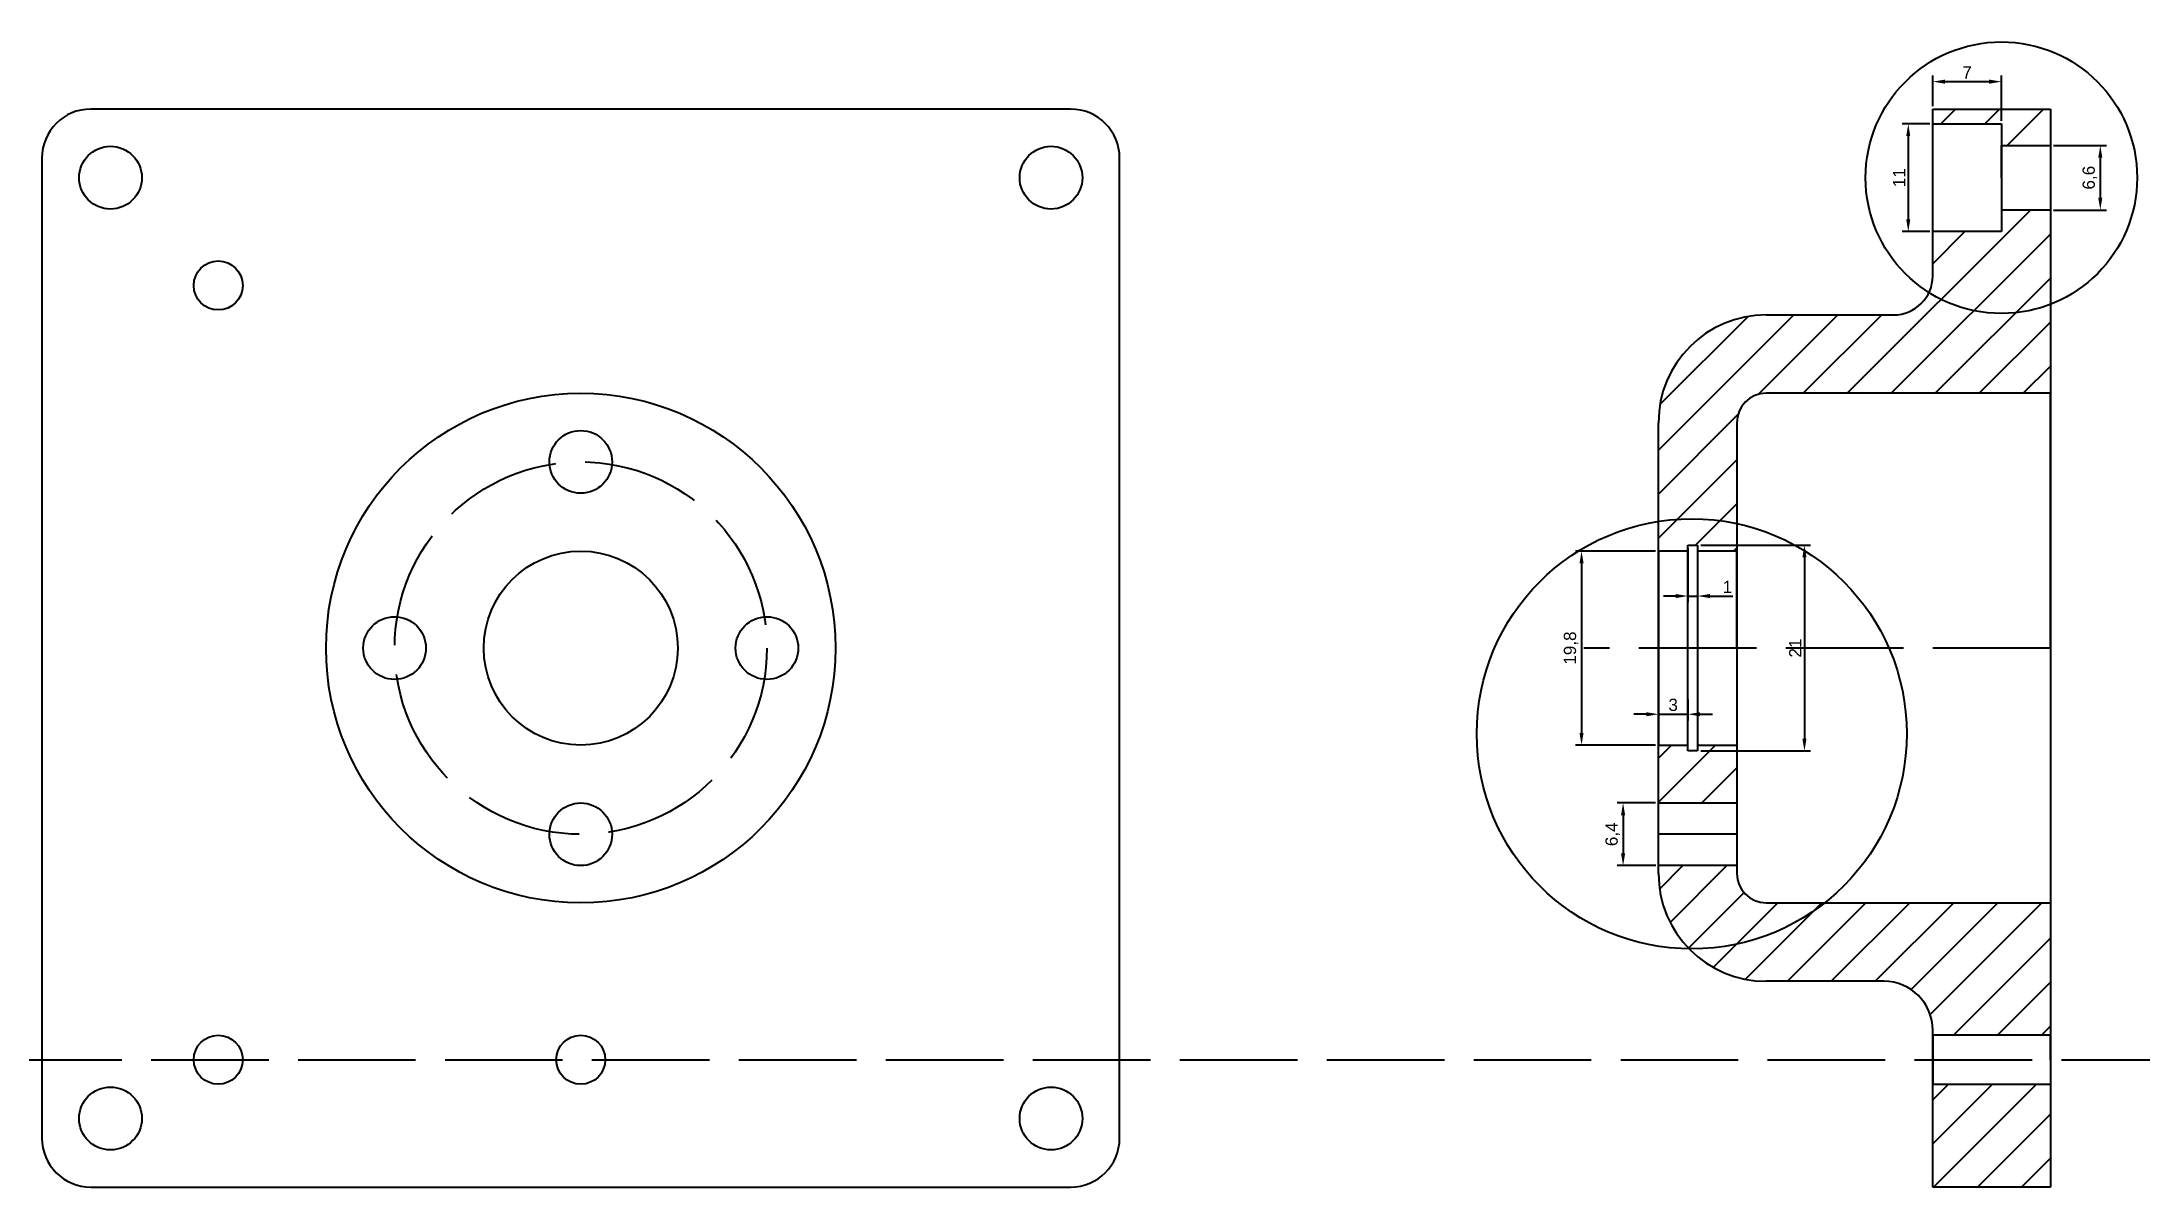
# Model space of a CAD drawing. Header units: millimetres. Extents: x 45 to 259, y 45 to 162.
import ezdxf

# ---------------------------------------------------------------- set-up
doc = ezdxf.new("R2010")
doc.units = ezdxf.units.MM
doc.linetypes.add('ACAD_ISO02W100', pattern=[15, 12, -3])
for name, color, linetype in [('kola', 180, 'Continuous'), ('pomocnicze', 120, 'ACAD_ISO02W100'), ('wymiary', 10, 'Continuous')]:
    doc.layers.add(name, color=color, linetype=linetype)
doc.styles.get("Standard").update_dxf_attribs({"font": 'arial.ttf'})
doc.dimstyles.new('Opisowy', dxfattribs={"dimscale": 0, "dimtxt": 2.5, "dimasz": 2.5, "dimexe": 1.25, "dimexo": 0.625, "dimtad": 1, "dimtxsty": 'Standard', "dimcen": 2.5, "dimadec": 0, "dimazin": 0, "dimtfac": 1, "dimtmove": 0, "dimatfit": 3, "dimfxl": 1, "dimarcsym": 0})

# ---------------------------------------------------------------- blocks, each defined once
blk = doc.blocks.new('*U1')
blk.add_circle((0, 0), 3.2)
blk = doc.blocks.new('*U2')
at = {"color": 0, "linetype": 'ByBlock', "lineweight": -2, "transparency": 16777216}
blk.add_blockref('*U1', (100, 119), dxfattribs=at)
for p, rotation in [((81, 100), 90), ((119, 100), 270), ((100, 81), 180)]:
    blk.add_blockref('*U1', p, dxfattribs=dict(at, rotation=rotation))
blk = doc.blocks.new('*D35')
at = {"layer": 'Defpoints', "color": 0, "transparency": 16777216}
for p in [(245, 157.8), (238, 155), (245, 153.5)]:
    blk.add_point(p, dxfattribs=at)
at = {"layer": 'wymiary', "color": 0, "lineweight": -2, "transparency": 16777216}
for p, q in [((238, 155.31), (238, 158.42)), ((245, 153.81), (245, 158.42)), ((239.25, 157.8), (243.75, 157.8))]:
    blk.add_line(p, q, dxfattribs=at)
at = {"layer": 'wymiary', "color": 0, "transparency": 16777216}
for points in [[(239.25, 158.01), (239.25, 157.59), (238, 157.8)], [(243.75, 158.01), (243.75, 157.59), (245, 157.8)]]:
    blk.add_solid(points, dxfattribs=at)
at = {"layer": 'wymiary', "color": 0, "transparency": 16777216, "insert": (241.5, 158.74), "char_height": 1.25, "attachment_point": 5}
blk.add_mtext('7', dxfattribs=at)
blk = doc.blocks.new('*D17')
at = {"layer": 'Defpoints', "color": 0, "transparency": 16777216}
for p in [(250, 151.3), (250, 144.7), (255.1, 144.7)]:
    blk.add_point(p, dxfattribs=at)
at = {"layer": 'wymiary', "color": 0, "lineweight": -2, "transparency": 16777216}
for p, q in [((250.31, 151.3), (255.72, 151.3)), ((255.1, 150.05), (255.1, 145.95)), ((250.31, 144.7), (255.72, 144.7))]:
    blk.add_line(p, q, dxfattribs=at)
at = {"layer": 'wymiary', "color": 0, "transparency": 16777216}
for points in [[(254.89, 150.05), (255.3, 150.05), (255.1, 151.3)], [(254.89, 145.95), (255.3, 145.95), (255.1, 144.7)]]:
    blk.add_solid(points, dxfattribs=at)
at = {"layer": 'wymiary', "color": 0, "transparency": 16777216, "insert": (254.03, 148), "char_height": 1.25, "attachment_point": 5, "rotation": 90}
blk.add_mtext('6,6', dxfattribs=at)
blk = doc.blocks.new('*D22')
at = {"layer": 'Defpoints', "color": 0, "transparency": 16777216}
for p in [(210, 109.9), (202.15, 90.1), (210, 90.1)]:
    blk.add_point(p, dxfattribs=at)
at = {"layer": 'wymiary', "color": 0, "lineweight": -2, "transparency": 16777216}
for p, q in [((209.69, 109.9), (201.52, 109.9)), ((202.15, 108.65), (202.15, 91.35)), ((209.69, 90.1), (201.52, 90.1))]:
    blk.add_line(p, q, dxfattribs=at)
at = {"layer": 'wymiary', "color": 0, "transparency": 16777216}
for points in [[(201.94, 108.65), (202.36, 108.65), (202.15, 109.9)], [(201.94, 91.35), (202.36, 91.35), (202.15, 90.1)]]:
    blk.add_solid(points, dxfattribs=at)
at = {"layer": 'wymiary', "color": 0, "transparency": 16777216, "insert": (201.08, 100), "char_height": 1.25, "attachment_point": 5, "rotation": 90}
blk.add_mtext('19,8', dxfattribs=at)
blk = doc.blocks.new('*D19')
at = {"layer": 'Defpoints', "color": 0, "transparency": 16777216}
for p in [(214, 110.5), (214, 89.5), (224.9, 89.5)]:
    blk.add_point(p, dxfattribs=at)
at = {"layer": 'wymiary', "color": 0, "lineweight": -2, "transparency": 16777216}
for p, q in [((214.31, 110.5), (225.52, 110.5)), ((224.9, 109.25), (224.9, 90.75)), ((214.31, 89.5), (225.52, 89.5))]:
    blk.add_line(p, q, dxfattribs=at)
at = {"layer": 'wymiary', "color": 0, "transparency": 16777216}
for points in [[(224.69, 109.25), (225.11, 109.25), (224.9, 110.5)], [(224.69, 90.75), (225.11, 90.75), (224.9, 89.5)]]:
    blk.add_solid(points, dxfattribs=at)
at = {"layer": 'wymiary', "color": 0, "transparency": 16777216, "insert": (223.96, 100), "char_height": 1.25, "attachment_point": 5, "rotation": 90}
blk.add_mtext('21', dxfattribs=at)
blk = doc.blocks.new('*D21')
at = {"layer": 'Defpoints', "color": 0, "transparency": 16777216}
for p in [(210, 95.05), (213, 95.05), (213, 93.25)]:
    blk.add_point(p, dxfattribs=at)
at = {"layer": 'wymiary', "color": 0, "lineweight": -2, "transparency": 16777216}
for p, q in [((210, 94.74), (210, 92.62)), ((213, 94.74), (213, 92.62)), ((208.75, 93.25), (207.5, 93.25)), ((210, 93.25), (213, 93.25)), ((214.25, 93.25), (215.5, 93.25))]:
    blk.add_line(p, q, dxfattribs=at)
at = {"layer": 'wymiary', "color": 0, "transparency": 16777216}
for points in [[(208.75, 93.46), (208.75, 93.04), (210, 93.25)], [(214.25, 93.46), (214.25, 93.04), (213, 93.25)]]:
    blk.add_solid(points, dxfattribs=at)
at = {"layer": 'wymiary', "color": 0, "transparency": 16777216, "insert": (211.5, 94.2), "char_height": 1.25, "attachment_point": 5}
blk.add_mtext('3', dxfattribs=at)
blk = doc.blocks.new('*D20')
at = {"layer": 'Defpoints', "color": 0, "transparency": 16777216}
for p in [(213, 110.5), (214, 110.5), (214, 105.31)]:
    blk.add_point(p, dxfattribs=at)
at = {"layer": 'wymiary', "color": 0, "lineweight": -2, "transparency": 16777216}
for p, q in [((213, 110.19), (213, 104.68)), ((214, 110.19), (214, 104.68)), ((211.75, 105.31), (210.5, 105.31)), ((213, 105.31), (214, 105.31)), ((215.25, 105.31), (217.59, 105.31))]:
    blk.add_line(p, q, dxfattribs=at)
at = {"layer": 'wymiary', "color": 0, "transparency": 16777216}
for points in [[(211.75, 105.52), (211.75, 105.1), (213, 105.31)], [(215.25, 105.52), (215.25, 105.1), (214, 105.31)]]:
    blk.add_solid(points, dxfattribs=at)
at = {"layer": 'wymiary', "color": 0, "transparency": 16777216, "insert": (217.04, 106.25), "char_height": 1.25, "attachment_point": 5}
blk.add_mtext('1', dxfattribs=at)
blk = doc.blocks.new('*D26')
at = {"layer": 'Defpoints', "color": 0, "transparency": 16777216}
for p in [(210, 84.2), (206.39, 77.8), (210.03, 77.8)]:
    blk.add_point(p, dxfattribs=at)
at = {"layer": 'wymiary', "color": 0, "lineweight": -2, "transparency": 16777216}
for p, q in [((209.69, 84.2), (205.77, 84.2)), ((206.39, 82.95), (206.39, 79.05)), ((209.72, 77.8), (205.77, 77.8))]:
    blk.add_line(p, q, dxfattribs=at)
at = {"layer": 'wymiary', "color": 0, "transparency": 16777216}
for points in [[(206.18, 82.95), (206.6, 82.95), (206.39, 84.2)], [(206.18, 79.05), (206.6, 79.05), (206.39, 77.8)]]:
    blk.add_solid(points, dxfattribs=at)
at = {"layer": 'wymiary', "color": 0, "transparency": 16777216, "insert": (205.33, 81), "char_height": 1.25, "attachment_point": 5, "rotation": 90}
blk.add_mtext('6,4', dxfattribs=at)
blk = doc.blocks.new('*D45')
at = {"layer": 'Defpoints', "color": 0, "transparency": 16777216}
for p in [(238, 153.5), (235.5, 142.5), (238, 142.5)]:
    blk.add_point(p, dxfattribs=at)
at = {"layer": 'wymiary', "color": 0, "lineweight": -2, "transparency": 16777216}
for p, q in [((237.69, 153.5), (234.87, 153.5)), ((235.5, 152.25), (235.5, 143.75)), ((237.69, 142.5), (234.87, 142.5))]:
    blk.add_line(p, q, dxfattribs=at)
at = {"layer": 'wymiary', "color": 0, "transparency": 16777216}
for points in [[(235.29, 152.25), (235.7, 152.25), (235.5, 153.5)], [(235.29, 143.75), (235.7, 143.75), (235.5, 142.5)]]:
    blk.add_solid(points, dxfattribs=at)
at = {"layer": 'wymiary', "color": 0, "transparency": 16777216, "insert": (234.56, 148), "char_height": 1.25, "attachment_point": 5, "rotation": 90}
blk.add_mtext('11', dxfattribs=at)

msp = doc.modelspace()

# ---------------------------------------------------------------- hatches: boundary and pattern name
h = msp.add_hatch()
h.set_pattern_fill('ANSI31', color=256)
h.paths.add_polyline_path([(250, 144.7), (245, 144.7), (245, 142.5), (238, 142.5), (238, 138, -0.4142136), (234, 134), (221, 134, 0.4142136), (210, 123), (210, 109.9), (213, 109.9), (213, 110.5), (214, 110.5), (214, 109.9), (218, 109.9), (218, 123, -0.4142136), (221, 126), (250, 126)])
h.paths.add_polyline_path([(218, 90.1), (214, 90.1), (214, 89.5), (213, 89.5), (213, 90.1), (210, 90.1), (210, 84.2), (218, 84.2)])
h.paths.add_polyline_path([(250, 155), (238, 155), (238, 153.5), (245, 153.5), (245, 151.3), (250, 151.3)])
h.paths.add_polyline_path([(250, 55.5), (238, 55.5), (238, 45), (250, 45)])
h.paths.add_polyline_path([(250, 74), (221, 74, -0.4142136), (218, 77), (218, 77.8), (210, 77.8), (210, 77, 0.4142136), (221, 66), (233, 66, -0.4142136), (238, 61), (238, 60.5), (250, 60.5)])

# ---------------------------------------------------------------- linework, layer by layer
for p, q in [((150, 155), (50, 155)), ((238, 155), (250, 155)), ((238, 138), (238, 155)), ((238, 155), (245, 155)), ((250, 155), (250, 45)), ((250, 155), (250, 100)), ((238, 148), (238, 153.5)), ((238, 153.5), (245, 153.5)), ((245, 153.5), (245, 148)), ((45, 150), (45, 50)), ((155, 50), (155, 150)), ((245, 148), (245, 151.3)), ((245, 151.3), (250, 151.3)), ((250, 151.3), (250, 144.7)), ((245, 148), (245, 142.5)), ((250, 144.7), (245, 144.7)), ((245, 142.5), (238, 142.5)), ((221, 134), (234, 134)), ((250, 126), (221, 126)), ((250, 100), (250, 126)), ((210, 77), (210, 123)), ((218, 123), (218, 77)), ((210, 109.9), (210, 100)), ((213, 109.9), (210, 109.9)), ((213, 90.1), (213, 110.5)), ((213, 110.5), (214, 110.5)), ((214, 110.5), (214, 89.5)), ((218, 109.9), (214, 109.9)), ((218, 100), (218, 109.9)), ((210, 100), (210, 90.1)), ((218, 100), (218, 81)), ((210, 90.1), (213, 90.1)), ((210, 90.1), (213, 90.1)), ((213, 89.5), (213, 90.1)), ((214, 90.1), (218, 90.1)), ((214, 89.5), (213, 89.5)), ((210, 81), (210, 84.2)), ((210, 84.2), (218, 84.2)), ((218, 84.2), (218, 77.8)), ((218, 77.8), (210.029, 77.8)), ((221, 74), (250, 74)), ((233, 66), (221, 66)), ((238, 45), (238, 61)), ((250, 60.5), (238, 60.5)), ((238, 60.5), (238, 55.5)), ((250, 58), (250, 60.5)), ((238, 55.5), (250, 55.5)), ((50, 45), (100, 45)), ((100, 45), (150, 45)), ((100, 45), (148, 45)), ((250, 45), (238, 45))]:
    msp.add_line(p, q)
for centre, radius in [((52, 148), 3.2), ((148, 148), 3.2), ((63, 137), 2.5), ((100, 100), 26), ((100, 100), 9.9), ((63, 58), 2.5), ((100, 58), 2.5), ((52, 52), 3.2), ((148, 52), 3.2)]:
    msp.add_circle(centre, radius)
for centre, radius, start, end in [((50, 150), 5, 90, 180), ((150, 150), 5, 0, 90), ((234, 138), 4, 270, 0), ((221, 123), 11, 90, 180), ((221, 123), 3, 90, 180), ((221, 77), 11, 180, 270), ((221, 77), 3, 180, 270), ((233, 61), 5, 0, 90), ((50, 50), 5, 180, 270), ((150, 50), 5, 270, 0)]:
    msp.add_arc(centre, radius, start, end)
at = {"layer": 'kola'}
for centre, radius in [((245, 148), 13.854), ((213.398, 91.249), 21.946)]:
    msp.add_circle(centre, radius, dxfattribs=at)
at = {"layer": 'pomocnicze'}
for p, q in [((250, 100), (202.387, 100)), ((218, 81), (210, 81))]:
    msp.add_line(p, q, dxfattribs=at)
msp.add_xline((100, 58), (1, 0), dxfattribs=at)
msp.add_circle((100, 100), 19, dxfattribs=at)

# ---------------------------------------------------------------- block references
msp.add_blockref('*U2', (0, 0))

# ---------------------------------------------------------------- dimensions: what is measured, and where the dimension line sits
at = {"layer": 'wymiary'}
for base, p1, p2, picture, middle in [((245, 157.798), (238, 155), (245, 153.5), '*D35', (241.5, 158.735)), ((214, 105.309), (213, 110.5), (214, 110.5), '*D20', (217.043, 106.249)), ((213, 93.249), (210, 95.05), (213, 95.05), '*D21', (211.5, 94.2))]:
    dim = msp.add_linear_dim(base=base, p1=p1, p2=p2, dimstyle='Opisowy', dxfattribs=at)
    dim.commit()
    dim.dimension.update_dxf_attribs({"geometry": picture, "text_midpoint": middle})
dim = msp.add_linear_dim(base=(235.496, 142.5), p1=(238, 153.5), p2=(238, 142.5), angle=90, dimstyle='Opisowy', dxfattribs=at)
dim.commit()
dim.dimension.update_dxf_attribs({"geometry": '*D45', "text_midpoint": (235.496, 148), "dimtype": 160})
for base, p1, p2, picture, middle in [((255.097, 144.7), (250, 151.3), (250, 144.7), '*D17', (254.033, 148)), ((202.148, 90.1), (210, 109.9), (210, 90.1), '*D22', (201.084, 100)), ((224.898, 89.5), (214, 110.5), (214, 89.5), '*D19', (223.957, 100)), ((206.392, 77.8), (210, 84.2), (210.029, 77.8), '*D26', (205.328, 81))]:
    dim = msp.add_linear_dim(base=base, p1=p1, p2=p2, angle=90, dimstyle='Opisowy', dxfattribs=at)
    dim.commit()
    dim.dimension.update_dxf_attribs({"geometry": picture, "text_midpoint": middle})

doc.saveas('drawing.dxf')
